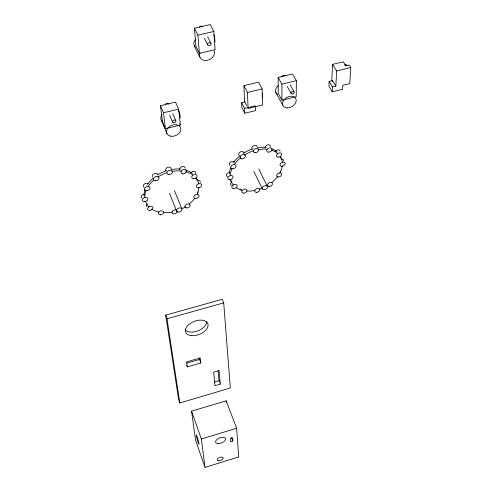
<?xml version="1.0" encoding="UTF-8"?>
<svg xmlns="http://www.w3.org/2000/svg" width="492" height="492" viewBox="0 0 492 492"><rect width="100%" height="100%" fill="white"/><g stroke="black" fill="none" stroke-linecap="round" stroke-linejoin="round"><path stroke-width="0.74" d="M296.375 80.67L296.202 96.709L281.953 100.202L278.251 93.474L278.134 77.447L292.525 73.991L296.375 80.67L281.891 84.169L278.134 77.447M329.136 81.42L332.481 86.918L335.864 86.094L332.5 80.602L329.136 81.42L328.927 86.266L332.26 91.764L342.592 89.23L342.813 85.3L349.775 83.597L350.796 67.521L349.228 65.067L345.864 65.879L343.268 61.801L332.531 64.378L331.799 80.442M332.457 81.524L332.5 80.602M332.26 91.764L332.481 86.918M335.864 86.094L336.62 70.946L332.531 64.378M204.998 467.4L238.718 456.92L236.621 428.243L226.16 400.796L191.566 411.152L195.539 440.168L204.998 467.4L201.363 439.005L191.566 411.152M232.919 441.023L230.717 441.699L230.453 438.587L232.667 437.905L232.919 441.023L231.572 437.437M201.363 439.005L236.621 428.243M179.826 402.991L230.33 387.985L223.706 302.863L222.249 299.314L165.693 315.138L178.627 399.522L179.826 402.991L166.997 318.779L165.693 315.138M214.383 382.087L219.02 380.716L218.11 370.863M220.33 384.141L215.016 385.71L213.669 372.118L219.088 370.531L220.33 384.141L219.02 380.716M187.274 366.897L200.804 362.967L200.219 357.948L186.603 361.897L187.274 366.897L186.769 365.488M186.714 363.17L199.494 359.461L199.328 358.028M166.997 318.779L223.706 302.863M241.627 102.717L244.536 108.431L255.274 105.805L255.422 110.632L244.739 113.252L241.843 107.539L241.627 102.717L245.188 101.85M165.472 128.707L180.367 125.06L178.639 109.126L175.521 102.09L160.472 105.706L162.477 121.635L165.472 128.707L163.492 112.785L160.472 105.706M344.4 65.141L346.405 64.655L347.149 65.817M163.492 112.785L178.639 109.126M247.464 92.49L262.138 88.947L262.507 104.956L248.073 108.492L247.464 92.49L243.915 85.663L258.497 82.164L262.138 88.947M336.62 70.946L350.796 67.521M199.395 53.327L215.072 49.692L213.848 31.482L210.281 24.6L194.432 28.198L195.988 46.383L199.395 53.327L197.895 35.129L194.432 28.198M197.895 35.129L213.848 31.482M290.188 84.907L293.958 91.561M287.291 86.61L291.202 93.548M275.711 92.305L282.765 105.177M213.633 34.778L214.653 36.765L215.004 41.968M246.67 105.762L244.573 101.666L243.915 85.663M207.642 36.771L210.988 43.351A1.839 1.451 -29.5 0 1 208.977 45.682A1.839 1.451 -29.5 0 1 208.018 43.351A1.839 1.451 -29.5 0 1 210.988 43.351M204.346 38.314L207.667 44.907M258.841 169.082L267.427 186.474A2.804 1.882 -26.6 0 1 264.235 189.746A2.804 1.882 -26.6 0 1 262.98 186.732A2.804 1.882 -26.6 0 1 267.427 186.474M194.254 45.707L199.924 57.287M253.835 171.407L262.341 188.836M178.264 109.944L179.758 113.32L180.25 117.877M179.746 123.658L180.367 125.06M172.729 113.677L175.785 120.675M169.623 115.134L172.655 122.139M161.228 120.116L166.942 133.639M174.488 190.755L181.825 208.786A28.032 19.582 -21.5 0 0 185.582 206.677M169.414 193.11L176.671 211.179M199.494 359.461L200.804 362.967M226.16 400.796L226.283 402.296M244.536 108.431L244.739 113.252M262.402 93.277L262.507 97.859M281.891 84.169L281.953 100.202M206.714 321.829A11.845 7.017 -20.9 0 1 197.673 330.968A11.845 7.017 -20.9 0 1 185.072 329.831M214.186 50.608A7.884 6.193 -28.8 0 1 206.855 60.424A7.884 6.193 -28.8 0 1 200.016 52.822M195.127 47.066A7.792 6.199 -29 0 1 195.65 39.083M199.438 27.251A1.808 1.451 -29.9 0 1 201.099 26.125A1.808 1.451 -29.9 0 1 202.624 26.894M280.194 156.321A27.62 18.942 -26.8 0 1 282.322 162.335M282.279 165.786A27.62 18.942 -26.8 0 1 279.782 173.227M277.82 176.29A27.62 18.942 -26.8 0 1 271.602 182.673M267.999 185.213A27.62 18.942 -26.8 0 1 266.781 185.945M262.359 188.141A27.62 18.942 -26.8 0 1 259.05 189.365M254.838 190.447A27.62 18.942 -26.8 0 1 246.861 191.025M241.978 190.256A27.62 18.942 -26.8 0 1 236.012 187.526M233.337 185.072A27.62 18.942 -26.8 0 1 230.539 179.383M230.25 175.232A27.62 18.942 -26.8 0 1 232.113 168.344M234.364 164.463A27.62 18.942 -26.8 0 1 240.846 157.618M244.395 155.085A27.62 18.942 -26.8 0 1 253.731 150.743M257.894 149.691A27.62 18.942 -26.8 0 1 267.094 149.254M271.344 150.109A27.62 18.942 -26.8 0 1 277.82 153.602M280.563 157.053A27.57 18.954 -26.8 0 1 281 158.406M231.252 181.505A27.57 18.954 -26.8 0 1 230.594 180.257M229.37 174.07A27.57 18.954 -26.8 0 1 230.656 167.907M233.497 162.637A27.57 18.954 -26.8 0 1 239.967 155.786M243.503 153.258A27.57 18.954 -26.8 0 1 252.827 148.928M257.685 147.748A27.57 18.954 -26.8 0 1 266.172 147.446M271.805 148.787A27.57 18.954 -26.8 0 1 276.885 151.807M231.597 185.41A2.731 1.876 -25.2 0 1 230.496 183.873A2.731 1.876 -25.2 0 1 231.984 181.917M280.2 171.032A2.718 1.839 -27.7 0 1 280.206 171.542M227.501 176.523A2.768 1.919 -25.2 0 1 226.664 174.131A2.768 1.919 -25.2 0 1 229.899 172.446M252.058 148.922A2.817 1.98 -27.5 0 1 254.075 145.534A2.817 1.98 -27.5 0 1 257.132 147.114M281.375 159.131A2.749 1.87 -28.3 0 1 283.601 160.804M239.235 155.435A2.811 1.98 -26.5 0 1 240.502 151.825A2.811 1.98 -26.5 0 1 243.94 153.246M229.912 165.373A2.792 1.956 -25.7 0 1 230.514 162.182A2.792 1.956 -25.7 0 1 234.352 162.206M265.194 147.871A2.804 1.956 -28.2 0 1 267.765 144.863A2.804 1.956 -28.2 0 1 270.422 146.542M241.412 189.998A2.706 1.839 -25.5 0 1 240.367 188.983M275.422 151.296A2.78 1.913 -28.4 0 1 278.164 149.869A2.78 1.913 -28.4 0 1 280.089 151.087M277.482 94.396A7.245 5.271 -31.4 0 1 278.318 85.565M281.984 76.955A1.679 1.23 -32.2 0 1 283.343 75.319A1.679 1.23 -32.2 0 1 285.059 75.873M162.108 121.29A7.343 5.547 -23.1 0 1 162.009 114.716M165.281 104.993A1.697 1.298 -23.4 0 1 166.763 103.289A1.697 1.298 -23.4 0 1 168.553 104.212M198.879 187.532A28.032 19.582 -21.5 0 1 197.249 193.989M194.734 198.294A28.032 19.582 -21.5 0 1 189.156 204.118M172.397 211.96A28.032 19.582 -21.5 0 1 163.799 212.661M158.83 212.009A28.032 19.582 -21.5 0 1 151.77 209.137M148.978 206.898A28.032 19.582 -21.5 0 1 145.497 201.277M144.826 197.636A28.032 19.582 -21.5 0 1 146.149 190.299M148.166 186.425A28.032 19.582 -21.5 0 1 153.842 180.017M157.907 177.009A28.032 19.582 -21.5 0 1 166.653 172.833M171.677 171.511A28.032 19.582 -21.5 0 1 181.351 170.988M185.662 171.726A28.032 19.582 -21.5 0 1 192.673 174.9M195.834 177.87A28.032 19.582 -21.5 0 1 198.62 183.823M144.107 195.736A27.989 19.594 -21.5 0 1 144.919 189.789M147.44 184.525A27.989 19.594 -21.5 0 1 153.098 178.122M157.778 174.722A27.989 19.594 -21.5 0 1 166.603 170.718M171.628 169.5A27.989 19.594 -21.5 0 1 180.564 169.113M185.552 170.041A27.989 19.594 -21.5 0 1 192.433 173.455M196.634 178.51A27.989 19.594 -21.5 0 1 197.452 180.539M141.973 198.104A2.817 1.974 -19.8 0 1 141.591 195.705A2.817 1.974 -19.8 0 1 144.691 194.266M152.575 176.905A2.86 2.042 -20.8 0 1 154.359 173.535A2.86 2.042 -20.8 0 1 157.772 175.06M179.728 169.5A2.841 2.023 -22.7 0 1 182.169 166.493A2.841 2.023 -22.7 0 1 185.133 168.135M197.446 191.911A2.755 1.9 -22.9 0 1 197.587 193.393M190.841 172.803A2.811 1.986 -23.2 0 1 194.272 171.394A2.811 1.986 -23.2 0 1 195.668 173.633M144.064 187.243A2.841 2.017 -20.1 0 1 144.131 184.291A2.841 2.017 -20.1 0 1 148.037 183.682M165.952 170.681A2.86 2.048 -21.8 0 1 168.129 167.182A2.86 2.048 -21.8 0 1 171.025 169.396M197.132 180.699A2.78 1.937 -23.3 0 1 200.33 182.157M177.274 211.455A2.743 1.876 -21.4 0 1 173.621 213.879A2.743 1.876 -21.4 0 1 172.68 210.951A2.743 1.876 -21.4 0 1 176.979 210.533M146.696 206.548A2.78 1.931 -20 0 1 147.194 204.057M191.671 335.655A11.876 6.999 -20.9 0 0 208.079 324.745A11.876 6.999 -20.9 0 0 190.435 323.305A11.876 6.999 -20.9 0 0 191.671 335.655M218.294 443.513A5.295 2.638 -20.9 0 0 225.625 438.876A5.295 2.638 -20.9 0 0 217.864 438.827A5.295 2.638 -20.9 0 0 218.294 443.513M218.86 460.678A3.136 1.519 -20.8 0 0 223.196 457.954A3.136 1.519 -20.8 0 0 218.602 457.984A3.136 1.519 -20.8 0 0 218.86 460.678M196.37 436.429A4.791 0.424 73.8 0 0 198.793 444.073A4.791 0.424 73.8 0 0 197.649 438.274A4.791 0.424 73.8 0 0 196.37 436.429M233.602 188.571A2.743 1.87 -25.2 0 0 237.07 185.601A2.743 1.87 -25.2 0 0 232.833 185.386A2.743 1.87 -25.2 0 0 233.602 188.571M256.32 192.347A2.7 1.814 -26.2 0 0 259.776 189.426A2.7 1.814 -26.2 0 0 255.649 189.223A2.7 1.814 -26.2 0 0 256.32 192.347M278.232 176.997A2.724 1.833 -27.7 0 0 281.738 174.033A2.724 1.833 -27.7 0 0 277.642 173.793A2.724 1.833 -27.7 0 0 278.232 176.997M268.989 186.474A2.706 1.814 -27 0 0 272.463 183.541A2.706 1.814 -27 0 0 268.368 183.325A2.706 1.814 -27 0 0 268.989 186.474M229.518 179.697A2.774 1.913 -25.2 0 0 233.023 176.683A2.774 1.913 -25.2 0 0 228.731 176.443A2.774 1.913 -25.2 0 0 229.518 179.697M255.04 152.723A2.823 1.974 -27.4 0 0 258.644 149.611A2.823 1.974 -27.4 0 0 254.339 149.31A2.823 1.974 -27.4 0 0 255.04 152.723M281.608 166.29A2.755 1.87 -28.2 0 0 285.157 163.282A2.755 1.87 -28.2 0 0 281.024 163.012A2.755 1.87 -28.2 0 0 281.608 166.29M241.83 158.867A2.823 1.974 -26.5 0 0 245.41 155.767A2.823 1.974 -26.5 0 0 241.074 155.472A2.823 1.974 -26.5 0 0 241.83 158.867M232.47 168.805A2.804 1.956 -25.7 0 0 236.012 165.736A2.804 1.956 -25.7 0 0 231.683 165.472A2.804 1.956 -25.7 0 0 232.47 168.805M268.368 152.126A2.811 1.95 -28.1 0 0 271.971 149.027A2.811 1.95 -28.1 0 0 267.722 148.725A2.811 1.95 -28.1 0 0 268.368 152.126M243.423 193.141A2.718 1.833 -25.5 0 0 246.873 190.207A2.718 1.833 -25.5 0 0 242.704 189.998A2.718 1.833 -25.5 0 0 243.423 193.141M278.072 157.151A2.786 1.913 -28.4 0 0 281.658 154.094A2.786 1.913 -28.4 0 0 277.47 153.805A2.786 1.913 -28.4 0 0 278.072 157.151M287.537 107.945A7.337 5.252 -31.1 0 0 295.993 99.015A7.337 5.252 -31.1 0 0 284.579 99.236A7.337 5.252 -31.1 0 0 287.537 107.945M292.156 93.929A1.704 1.23 -31.8 0 0 294.118 91.838A1.704 1.23 -31.8 0 0 291.467 91.893A1.704 1.23 -31.8 0 0 292.156 93.929M170.613 136.186A7.441 5.535 -23.1 0 0 180.816 128.744A7.441 5.535 -23.1 0 0 169.562 126.475A7.441 5.535 -23.1 0 0 170.613 136.186M173.516 122.748A1.728 1.298 -23.4 0 0 175.878 121.001A1.728 1.298 -23.4 0 0 173.258 120.472A1.728 1.298 -23.4 0 0 173.516 122.748M144.371 201.622A2.823 1.974 -19.8 0 0 147.797 198.59A2.823 1.974 -19.8 0 0 143.24 198.399A2.823 1.974 -19.8 0 0 144.371 201.622M155.46 180.81A2.866 2.042 -20.8 0 0 158.959 177.692A2.866 2.042 -20.8 0 0 154.353 177.446A2.866 2.042 -20.8 0 0 155.46 180.81M182.883 173.842A2.847 2.023 -22.7 0 0 186.407 170.73A2.847 2.023 -22.7 0 0 181.886 170.472A2.847 2.023 -22.7 0 0 182.883 173.842M195.564 198.436A2.761 1.9 -22.9 0 0 199.002 195.459A2.761 1.9 -22.9 0 0 194.648 195.262A2.761 1.9 -22.9 0 0 195.564 198.436M160.287 214.813A2.761 1.894 -20.6 0 0 163.664 211.868A2.761 1.894 -20.6 0 0 159.242 211.708A2.761 1.894 -20.6 0 0 160.287 214.813M193.596 178.737A2.823 1.986 -23.2 0 0 197.101 175.662A2.823 1.986 -23.2 0 0 192.649 175.416A2.823 1.986 -23.2 0 0 193.596 178.737M146.487 190.773A2.854 2.017 -20.1 0 0 149.949 187.692A2.854 2.017 -20.1 0 0 145.355 187.47A2.854 2.017 -20.1 0 0 146.487 190.773M186.671 207.931A2.743 1.876 -22.2 0 0 190.072 204.992A2.743 1.876 -22.2 0 0 185.73 204.82A2.743 1.876 -22.2 0 0 186.671 207.931M168.861 174.574A2.866 2.048 -21.8 0 0 172.385 171.444A2.866 2.048 -21.8 0 0 167.803 171.185A2.866 2.048 -21.8 0 0 168.861 174.574M198.159 187.772A2.786 1.937 -23.3 0 0 201.634 184.752A2.786 1.937 -23.3 0 0 197.243 184.531A2.786 1.937 -23.3 0 0 198.159 187.772M149.5 210.379A2.792 1.931 -20 0 0 152.889 207.396A2.792 1.931 -20 0 0 148.4 207.224A2.792 1.931 -20 0 0 149.5 210.379M178.079 212.04A2.847 1.943 -21.6 0 0 181.978 209.272A2.847 1.943 -21.6 0 0 177.68 208.626A2.847 1.943 -21.6 0 0 178.079 212.04"/></g></svg>
